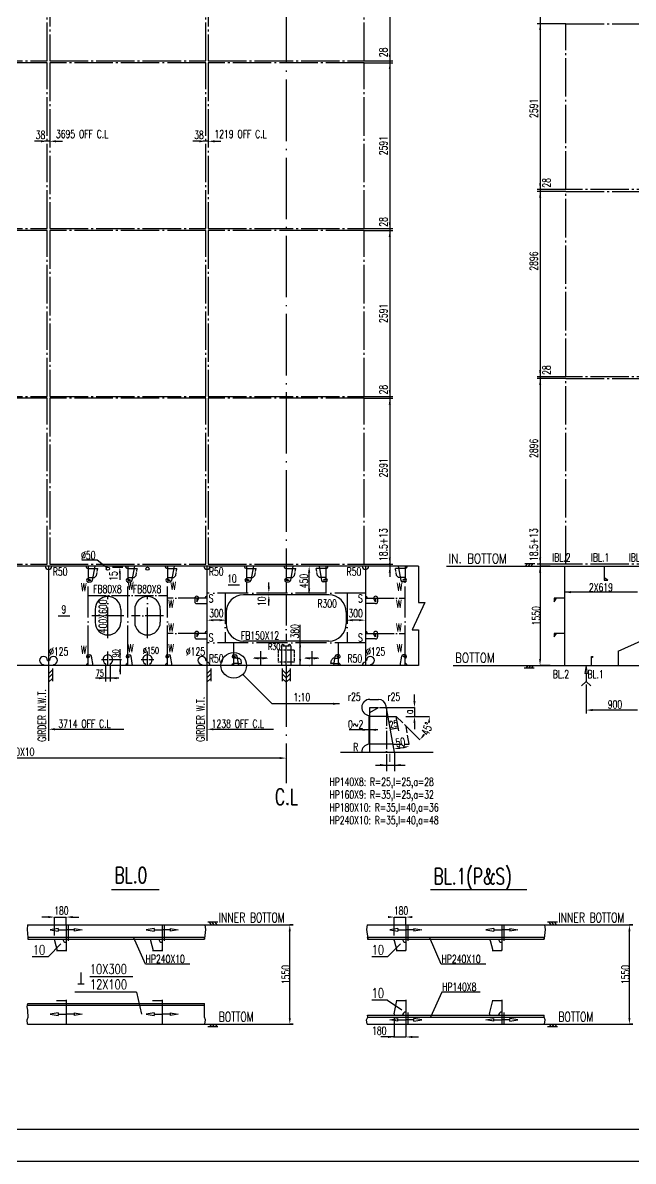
# Model space of a CAD drawing. Extents: x 419539 to 461689, y -54179 to -24379.
# Drawn here: x 436507 to 446046, y -54129 to -36351 of the extents above; entities that cross this region are included whole.
import ezdxf

# ---------------------------------------------------------------- set-up
doc = ezdxf.new("R2010")
doc.units = 0
doc.header["$LTSCALE"] = 40
doc.header["$MEASUREMENT"] = 0
for name, pattern in [('ACAD_ISO02W100', [15, 12, -3]), ('ACAD_ISO04W100', [30.5, 24, -3, 0.5, -3]), ('CENTER1', [12.1, 10, -0.8, 0.5, -0.8])]:
    doc.linetypes.add(name, pattern=pattern)
doc.layers.get('0').update_dxf_attribs({"linetype": 'CONTINUOUS'})
doc.layers.get('DEFPOINTS').update_dxf_attribs({"linetype": 'CONTINUOUS'})
for name, color, linetype in [('BT_ENG', 7, 'CONTINUOUS'), ('C-CEN', 4, 'ACAD_ISO04W100'), ('C-CON', 4, 'CONTINUOUS'), ('C-DAS', 4, 'ACAD_ISO02W100'), ('CON-SIGN', 5, 'CONTINUOUS'), ('CONTAINER', 1, 'CENTER1'), ('TEXT', 1, 'CONTINUOUS'), ('Y-CON', 2, 'CONTINUOUS')]:
    doc.layers.add(name, color=color, linetype=linetype)
doc.styles.add('ROMANS', font='romans.shx', dxfattribs={"width": 0.7, "height": 125})
doc.styles.add('ROMANT', font='ROMANT.SHX', dxfattribs={"width": 0.8, "height": 7})
doc.dimstyles.new('DM-50', dxfattribs={"dimscale": 0, "dimtxt": 2, "dimasz": 100, "dimexe": 1, "dimexo": 0, "dimgap": 1, "dimtad": 1, "dimdec": 0, "dimzin": 0, "dimdsep": 46, "dimtxsty": 'ROMANS', "dimcen": 0, "dimadec": 0, "dimazin": 0, "dimtfac": 1.666667, "dimtdec": 0, "dimtmove": 2, "dimatfit": 3, "dimfxl": 1, "dimtolj": 1, "dimtzin": 12, "dimarcsym": 0})

# ---------------------------------------------------------------- blocks, each defined once
blk = doc.blocks.new('_CLOSEDBLANK')
at = {"color": 0, "linetype": 'ByBlock'}
for p, q in [((-1, 0.17), (0, 0)), ((-1, 0.17), (-1, -0.17)), ((0, 0), (-1, -0.17))]:
    blk.add_line(p, q, dxfattribs=at)
blk = doc.blocks.new('*D14')
at = {"color": 0, "linetype": 'ByBlock', "transparency": 16777216}
for p, q in [((440734, -50440), (440678, -50440)), ((440679, -51890), (440679, -50540)), ((440734, -51990), (440678, -51990))]:
    blk.add_line(p, q, dxfattribs=at)
for points in [[(440663, -50540), (440696, -50540), (440679, -50440)], [(440663, -51890), (440696, -51890), (440679, -51990)]]:
    blk.add_solid(points, dxfattribs=at)
at = {"layer": 'DEFPOINTS', "color": 0, "linetype": 'ByBlock', "transparency": 16777216}
for p in [(440679, -50440), (440734, -50440), (440734, -51990)]:
    blk.add_point(p, dxfattribs=at)
at = {"color": 0, "linetype": 'ByBlock', "transparency": 16777216, "insert": (440616, -51215), "char_height": 125, "attachment_point": 5, "rotation": 90, "style": 'ROMANS'}
blk.add_mtext('\\A1;1550', dxfattribs=at)
blk = doc.blocks.new('*D16')
at = {"color": 0, "linetype": 'ByBlock', "transparency": 16777216}
for p, q in [((446041, -50440), (445985, -50440)), ((445986, -51890), (445986, -50540)), ((446041, -51990), (445985, -51990))]:
    blk.add_line(p, q, dxfattribs=at)
for points in [[(445970, -50540), (446003, -50540), (445986, -50440)], [(445970, -51890), (446003, -51890), (445986, -51990)]]:
    blk.add_solid(points, dxfattribs=at)
at = {"layer": 'DEFPOINTS', "color": 0, "linetype": 'ByBlock', "transparency": 16777216}
for p in [(445986, -50440), (446041, -50440), (446041, -51990)]:
    blk.add_point(p, dxfattribs=at)
at = {"color": 0, "linetype": 'ByBlock', "transparency": 16777216, "insert": (445923, -51215), "char_height": 125, "attachment_point": 5, "rotation": 90, "style": 'ROMANS'}
blk.add_mtext('\\A1;1550', dxfattribs=at)
blk = doc.blocks.new('*D19')
at = {"color": 0, "linetype": 'ByBlock', "transparency": 16777216}
for p, q in [((444747, -44836), (444589, -44836)), ((444590, -44936), (444590, -46286)), ((444747, -46386), (444589, -46386))]:
    blk.add_line(p, q, dxfattribs=at)
for points in [[(444574, -44936), (444607, -44936), (444590, -44836)], [(444574, -46286), (444607, -46286), (444590, -46386)]]:
    blk.add_solid(points, dxfattribs=at)
at = {"layer": 'DEFPOINTS', "color": 0, "linetype": 'ByBlock', "transparency": 16777216}
for p in [(444747, -44836), (444590, -46386), (444747, -46386)]:
    blk.add_point(p, dxfattribs=at)
at = {"color": 0, "linetype": 'ByBlock', "transparency": 16777216, "insert": (444527, -45611), "char_height": 125, "attachment_point": 5, "rotation": 90, "style": 'ROMANS'}
blk.add_mtext('\\A1;1550', dxfattribs=at)
blk = doc.blocks.new('*D20')
at = {"color": 0, "linetype": 'ByBlock', "transparency": 16777216}
for p, q in [((441560, -45677), (441560, -45681)), ((441760, -45680), (441660, -45680)), ((441860, -45677), (441860, -45681))]:
    blk.add_line(p, q, dxfattribs=at)
for points in [[(441660, -45664), (441660, -45697), (441560, -45680)], [(441760, -45664), (441760, -45697), (441860, -45680)]]:
    blk.add_solid(points, dxfattribs=at)
at = {"layer": 'DEFPOINTS', "color": 0, "linetype": 'ByBlock', "transparency": 16777216}
for p in [(441560, -45677), (441560, -45680), (441860, -45677)]:
    blk.add_point(p, dxfattribs=at)
at = {"color": 0, "linetype": 'ByBlock', "transparency": 16777216, "insert": (441708, -45573), "char_height": 125, "attachment_point": 5, "style": 'ROMANS'}
blk.add_mtext('\\A1;300', dxfattribs=at)
blk = doc.blocks.new('*D34')
at = {"color": 0, "linetype": 'ByBlock', "transparency": 16777216}
for p, q in [((439385, -45677), (439385, -45681)), ((439585, -45680), (439485, -45680)), ((439685, -45677), (439685, -45681))]:
    blk.add_line(p, q, dxfattribs=at)
for points in [[(439485, -45664), (439485, -45697), (439385, -45680)], [(439585, -45664), (439585, -45697), (439685, -45680)]]:
    blk.add_solid(points, dxfattribs=at)
at = {"layer": 'DEFPOINTS', "color": 0, "linetype": 'ByBlock', "transparency": 16777216}
for p in [(439385, -45677), (439385, -45680), (439685, -45677)]:
    blk.add_point(p, dxfattribs=at)
at = {"color": 0, "linetype": 'ByBlock', "transparency": 16777216, "insert": (439533, -45573), "char_height": 125, "attachment_point": 5, "style": 'ROMANS'}
blk.add_mtext('\\A1;300', dxfattribs=at)
blk = doc.blocks.new('*D37')
at = {"color": 0, "linetype": 'ByBlock', "transparency": 16777216}
for p, q in [((442629, -47182), (442864, -47182)), ((442496, -47336), (442711, -47551))]:
    blk.add_line(p, q, dxfattribs=at)
for start, end in [(348.8836, 348.9807), (326.0193, 327.451)]:
    blk.add_arc((442342, -47182), 521, start, end, dxfattribs=at)
for points in [[(442837, -47280), (442870, -47283), (442863, -47182)], [(442787, -47484), (442761, -47463), (442711, -47550)]]:
    blk.add_solid(points, dxfattribs=at)
at = {"layer": 'DEFPOINTS', "color": 0, "linetype": 'ByBlock', "transparency": 16777216}
for p in [(442342, -47182), (442492, -47182), (442629, -47182), (442496, -47336), (442793, -47443)]:
    blk.add_point(p, dxfattribs=at)
at = {"color": 0, "linetype": 'ByBlock', "transparency": 16777216, "insert": (442826, -47376), "char_height": 125, "attachment_point": 5, "rotation": 68.1673, "style": 'ROMANS'}
blk.add_mtext('\\A1;45°', dxfattribs=at)

msp = doc.modelspace()

# ---------------------------------------------------------------- linework, layer by layer
at = {"color": 0, "linetype": 'ByBlock'}
for p, q in [((444591.5, -32816.4), (444591.5, -42386.9)), ((442242.1, -34356.4), (442242.1, -42386.9)), ((444991.5, -36365.4), (444544.6, -36365.4)), ((441842.1, -36947.4), (442288.9, -36947.4)), ((441842.1, -36975.4), (442288.9, -36975.4)), ((436790.1, -38202.2), (436690.1, -38202.2)), ((436928.1, -38202.2), (436848.1, -38202.2)), ((436928.1, -38202.2), (436848.1, -38202.2)), ((437028.1, -38202.2), (437128.1, -38202.2)), ((439266.1, -38202.2), (439166.1, -38202.2)), ((439404.1, -38202.2), (439324.1, -38202.2)), ((439404.1, -38202.2), (439324.1, -38202.2)), ((439504.1, -38202.2), (439604.1, -38202.2)), ((444991.5, -38956.4), (444544.6, -38956.4)), ((444991.5, -38984.4), (444544.6, -38984.4)), ((441842.1, -39566.4), (442288.9, -39566.4)), ((441842.1, -39594.4), (442288.9, -39594.4)), ((444991.5, -41880.4), (444544.6, -41880.4)), ((444991.5, -41908.4), (444544.6, -41908.4)), ((441842.1, -42185.4), (442288.9, -42185.4)), ((441842.1, -42213.4), (442288.9, -42213.4)), ((442242.1, -42213.4), (442242.1, -45005.9)), ((444591.5, -42213.4), (444591.5, -45005.9)), ((442242.1, -44805.9), (442242.1, -44790.9)), ((442242.1, -44805.9), (442242.1, -44790.9)), ((444591.5, -44805.9), (444591.5, -44790.9)), ((444591.5, -44805.9), (444591.5, -44790.9)), ((437908.6, -44850.9), (438070.7, -44850.9)), ((438023.9, -44850.9), (438023.9, -44835.9)), ((438023.9, -44850.9), (438023.9, -44835.9)), ((438023.9, -44950.9), (438023.9, -45050.9)), ((440982, -44835.9), (440983, -44835.9)), ((440982, -45265.9), (440982, -44935.9)), ((441842.1, -44804.4), (442288.9, -44804.4)), ((444991.5, -44804.4), (444544.6, -44804.4)), ((440352, -45155.9), (440352, -45091.8)), ((440982, -45235.9), (440983, -45235.9)), ((446110.5, -45242.4), (444972.5, -45242.4)), ((440352, -45453.1), (440352, -45385.9)), ((440841.2, -46385.9), (440841.2, -45753.7)), ((438026.8, -46270.9), (438026.8, -46131.9)), ((437937.6, -46295.9), (438049.9, -46295.9)), ((438026.8, -46295.9), (438026.8, -46400.9)), ((438026.8, -46370.9), (438026.8, -46400.9)), ((438026.8, -46385.9), (438026.8, -46522.8)), ((440323.1, -46275.9), (440123.1, -46275.9)), ((441123.1, -46275.9), (440923.1, -46275.9)), ((440982, -46385.9), (440987.9, -46385.9)), ((445310.5, -46686.7), (445310.5, -47135.3)), ((442627.6, -46942.2), (442627.6, -46842.2)), ((442083.8, -47042.2), (442628.6, -47042.2)), ((442627.6, -47042.2), (442627.6, -47182.2)), ((442627.6, -47042.2), (442627.6, -47182.2)), ((446110.5, -47084.3), (445410.5, -47084.3)), ((442492.4, -47182.2), (442628.6, -47182.2)), ((442627.6, -47282.2), (442627.6, -47382.2)), ((437009.1, -47383.7), (438087.4, -47383.7)), ((439485.1, -47383.7), (440425.8, -47383.7)), ((442250.4, -47381.4), (442373.5, -47359.7)), ((442403.7, -47675.6), (442452.9, -47667)), ((440523.1, -47833.7), (431873.1, -47833.7)), ((436905.3, -50316.3), (436805.3, -50316.3)), ((437005.3, -50602.4), (437005.3, -50315.3)), ((437005.3, -50316.3), (437185.3, -50316.3)), ((437035.3, -50316.3), (437185.3, -50316.3)), ((437185.3, -50439.9), (437185.3, -50315.3)), ((437285.3, -50316.3), (437385.3, -50316.3)), ((442312.3, -50602.4), (442312.3, -50315.3)), ((442312.3, -50316.3), (442492.3, -50316.3)), ((442342.3, -50316.3), (442492.3, -50316.3)), ((442492.3, -50439.9), (442492.3, -50315.3)), ((442312.3, -51829.9), (442352.3, -51619.9)), ((442312.3, -51879.9), (442312.3, -52189.6)), ((442492.3, -51989.9), (442492.3, -52189.6)), ((442312.3, -52188.6), (442102.3, -52188.6)), ((442302.3, -52188.6), (442492.3, -52188.6)), ((442302.3, -52188.6), (442452.3, -52188.6)), ((442592.3, -52188.6), (442692.3, -52188.6))]:
    msp.add_line(p, q, dxfattribs=at)
for p, q in [((444350.2, -44793.6), (444510.8, -44793.6)), ((444365.7, -44835.9), (444396.3, -44793.6)), ((444408.6, -44835.9), (444439.2, -44793.6)), ((444452.7, -44835.9), (444483.4, -44793.6)), ((443129.7, -44835.9), (444647.3, -44835.9)), ((445810.5, -46165.9), (446425.5, -45885.9)), ((440548.1, -46085.9), (440548.1, -46385.9)), ((440698.1, -46085.9), (440698.1, -46385.9)), ((436831.6, -46370.9), (436831.6, -46385.9)), ((436894.1, -46308.4), (436909.1, -46308.4)), ((436924.1, -46308.4), (436909.1, -46308.4)), ((436909.1, -46385.9), (436909.1, -47562.6)), ((436986.6, -46370.9), (436986.6, -46385.9)), ((437800.1, -46360.8), (437800.1, -46385.9)), ((437800.1, -46391.1), (437800.1, -46635.9)), ((437875.1, -46360.8), (437875.1, -46385.9)), ((437875.1, -46390.7), (437875.1, -46635.9)), ((438419.1, -46360.8), (438419.1, -46385.9)), ((438494.1, -46360.8), (438494.1, -46385.9)), ((439307.6, -46370.9), (439307.6, -46385.9)), ((439370.1, -46308.4), (439385.1, -46308.4)), ((439385.1, -46385.9), (439385.1, -47562.6)), ((441876.1, -46308.4), (441861.1, -46308.4)), ((441938.6, -46370.9), (441938.6, -46385.9)), ((443229.7, -46385.9), (444747.3, -46385.9)), ((444397.2, -46385.9), (444366.6, -46428.1)), ((444441.3, -46385.9), (444410.7, -46428.1)), ((444484.2, -46385.9), (444453.6, -46428.1)), ((436969.8, -46456), (436909.1, -46516.6)), ((436969.8, -46519.3), (436909.1, -46579.9)), ((436969.8, -46432.4), (436969.8, -46631.8)), ((439445.8, -46456), (439385.1, -46516.6)), ((439445.8, -46519.3), (439385.1, -46579.9)), ((439445.8, -46432.4), (439445.8, -46631.8)), ((439945.5, -46527.3), (440404.1, -46985.9)), ((440562.4, -46432.4), (440562.4, -46631.8)), ((440562.4, -46456), (440623.1, -46516.6)), ((440562.4, -46519.3), (440623.1, -46579.9)), ((440683.8, -46456), (440623.1, -46516.6)), ((440683.8, -46519.3), (440623.1, -46579.9)), ((440683.8, -46432.4), (440683.8, -46631.8)), ((444499.7, -46428.1), (444339.1, -46428.1)), ((436969.8, -46590), (436909.1, -46650.6)), ((438009.8, -46585.9), (437642.6, -46585.9)), ((439445.8, -46590), (439385.1, -46650.6)), ((440562.4, -46590), (440623.1, -46650.6)), ((440683.8, -46590), (440623.1, -46650.6)), ((441456.8, -46985.9), (440404.1, -46985.9)), ((442313.8, -47742.2), (442187, -47020.5)), ((442215.4, -47182.2), (441928.8, -47182.2)), ((442382.2, -47409), (442342.3, -47182.2)), ((442053.9, -47392.5), (441604.9, -47392.5)), ((442291.9, -47617.2), (441928.8, -47617.2)), ((442313.8, -47742.2), (442313.8, -48040.2)), ((442019.6, -47942.2), (442481, -47942.2)), ((439557.6, -50397.7), (439397, -50397.7)), ((439455.1, -50439.9), (439424.5, -50397.7)), ((439499.2, -50439.9), (439468.6, -50397.7)), ((439542.1, -50439.9), (439511.5, -50397.7)), ((444864.6, -50397.7), (444704, -50397.7)), ((444762.1, -50439.9), (444731.5, -50397.7)), ((444806.2, -50439.9), (444775.6, -50397.7)), ((444849.1, -50439.9), (444818.5, -50397.7)), ((437005.3, -50659.9), (437005.3, -50679.9)), ((438505.3, -50659.9), (438505.3, -50679.9)), ((442312.3, -50679.9), (442312.3, -50659.9)), ((442312.3, -50659.9), (442312.3, -50679.9)), ((443812.3, -50679.9), (443812.3, -50659.9)), ((437005.3, -50679.9), (437045.3, -50839.9)), ((437175.3, -50839.9), (437185.3, -50829.9)), ((438505.3, -50679.9), (438545.3, -50839.9)), ((438675.3, -50839.9), (438685.3, -50829.9)), ((442312.3, -50679.9), (442352.3, -50839.9)), ((442482.3, -50839.9), (442492.3, -50829.9)), ((443812.3, -50679.9), (443852.3, -50839.9)), ((443982.3, -50839.9), (443992.3, -50829.9)), ((439346.6, -51718.8), (439348.6, -51664.9)), ((439348.6, -51769.9), (439346.6, -51718.8)), ((443802.3, -51829.9), (443852.3, -51619.9)), ((442312.3, -51829.9), (442312.3, -51849.9)), ((443802.3, -51829.9), (443802.3, -51849.9)), ((439557.6, -52032.1), (439397, -52032.1)), ((439455.1, -51989.9), (439424.5, -52032.1)), ((439499.2, -51989.9), (439468.6, -52032.1)), ((439542.1, -51989.9), (439511.5, -52032.1)), ((444864.6, -52032.1), (444704, -52032.1)), ((444762.1, -51989.9), (444731.5, -52032.1)), ((444806.2, -51989.9), (444775.6, -52032.1)), ((444849.1, -51989.9), (444818.5, -52032.1))]:
    msp.add_line(p, q)
at = {"color": 2}
for p, q in [((437415, -51181.9), (437415, -51358.2)), ((437365, -51358.2), (437465, -51358.2)), ((420838.7, -53629), (461138.7, -53629))]:
    msp.add_line(p, q, dxfattribs=at)
msp.add_circle((439804.1, -46385.9), 200)
for centre, radius, start, end in [((437837.6, -46295.9), 75, 300, 240), ((438456.6, -46295.9), 75, 300, 240), ((440573.1, -46085.9), 25, 0, 180), ((440673.1, -46085.9), 25, 0, 180), ((436831.6, -46308.4), 62.5, 0, 270), ((436986.6, -46308.4), 62.5, 270, 180), ((439307.6, -46308.4), 62.5, 0, 270), ((439385.1, -46385.9), 50, 0, 90), ((441861.1, -46385.9), 50, 90, 180), ((441938.6, -46308.4), 62.5, 270, 180)]:
    msp.add_arc(centre, radius, start, end)
at = {"color": 0, "linetype": 'ByBlock'}
for points in [[(444608.1, -36465.4), (444574.8, -36465.4), (444591.5, -36365.4)], [(442225.4, -36847.4), (442258.7, -36847.4), (442242.1, -36947.4)], [(442225.4, -37075.4), (442258.7, -37075.4), (442242.1, -36975.4)], [(436790.1, -38185.5), (436790.1, -38218.8), (436890.1, -38202.2)], [(437028.1, -38185.5), (437028.1, -38218.8), (436928.1, -38202.2)], [(439266.1, -38185.5), (439266.1, -38218.8), (439366.1, -38202.2)], [(439504.1, -38185.5), (439504.1, -38218.8), (439404.1, -38202.2)], [(444608.1, -38856.4), (444574.8, -38856.4), (444591.5, -38956.4)], [(444608.1, -39084.4), (444574.8, -39084.4), (444591.5, -38984.4)], [(442225.4, -39466.4), (442258.7, -39466.4), (442242.1, -39566.4)], [(442225.4, -39694.4), (442258.7, -39694.4), (442242.1, -39594.4)], [(442225.4, -39694.4), (442258.7, -39694.4), (442242.1, -39594.4)], [(444608.1, -41780.4), (444574.8, -41780.4), (444591.5, -41880.4)], [(444608.1, -42008.4), (444574.8, -42008.4), (444591.5, -41908.4)], [(442225.4, -42085.4), (442258.7, -42085.4), (442242.1, -42185.4)], [(442225.4, -42313.4), (442258.7, -42313.4), (442242.1, -42213.4)], [(442225.4, -44704.4), (442258.7, -44704.4), (442242.1, -44804.4)], [(444574.8, -44704.4), (444608.1, -44704.4), (444591.5, -44804.4)], [(438007.2, -44950.9), (438040.6, -44950.9), (438023.9, -44850.9)], [(440965.3, -44935.9), (440998.7, -44935.9), (440982, -44835.9)], [(442225.4, -44935.9), (442258.7, -44935.9), (442242.1, -44835.9)], [(444608.1, -44935.9), (444574.8, -44935.9), (444591.5, -44835.9)], [(440335.3, -45155.9), (440368.7, -45155.9), (440352, -45255.9)], [(440335.3, -45385.9), (440368.7, -45385.9), (440352, -45285.9)], [(440965.3, -45185.9), (440998.7, -45185.9), (440982, -45285.9)], [(445072.5, -45225.8), (445072.5, -45259.1), (444972.5, -45242.4)], [(440824.5, -46105.9), (440857.8, -46105.9), (440841.2, -46005.9)], [(438010.2, -46195.9), (438043.5, -46195.9), (438026.8, -46295.9)], [(438010.2, -46485.9), (438043.5, -46485.9), (438026.8, -46385.9)], [(440195.1, -46292.5), (440195.1, -46259.2), (440095.1, -46275.9)], [(440251, -46292.5), (440251, -46259.2), (440351, -46275.9)], [(440824.5, -46285.9), (440857.8, -46285.9), (440841.2, -46385.9)], [(440995.1, -46292.5), (440995.1, -46259.2), (440895.1, -46275.9)], [(441051, -46292.5), (441051, -46259.2), (441151, -46275.9)], [(437700.1, -46569.2), (437700.1, -46602.5), (437800.1, -46585.9)], [(437975.1, -46569.2), (437975.1, -46602.5), (437875.1, -46585.9)], [(441356.8, -46969.2), (441356.8, -47002.5), (441456.8, -46985.9)], [(442610.9, -46942.2), (442644.3, -46942.2), (442627.6, -47042.2)], [(445410.5, -47067.7), (445410.5, -47101), (445310.5, -47084.3)], [(442610.9, -47282.2), (442644.3, -47282.2), (442627.6, -47182.2)], [(437009.1, -47367), (437009.1, -47400.3), (436909.1, -47383.7)], [(439485.1, -47367), (439485.1, -47400.3), (439385.1, -47383.7)], [(441818.8, -47375.8), (441818.8, -47409.2), (441918.8, -47392.5)], [(442028.8, -47409.2), (442028.8, -47375.8), (441928.8, -47392.5)], [(442298.2, -47364.5), (442301.1, -47380.9), (442250.4, -47381.4)], [(442322.8, -47360.2), (442325.7, -47376.6), (442373.5, -47359.7)], [(440523.1, -47817), (440523.1, -47850.3), (440623.1, -47833.7)], [(442400.8, -47659.2), (442406.6, -47692), (442305.2, -47692.9)], [(442450, -47650.5), (442455.8, -47683.4), (442551.4, -47649.6)], [(442088.8, -47925.5), (442088.8, -47958.8), (442188.8, -47942.2)], [(442413.8, -47958.8), (442413.8, -47925.5), (442313.8, -47942.2)], [(436905.3, -50299.6), (436905.3, -50332.9), (437005.3, -50316.3)], [(437285.3, -50299.6), (437285.3, -50332.9), (437185.3, -50316.3)], [(442212.3, -50299.6), (442212.3, -50332.9), (442312.3, -50316.3)], [(442592.3, -50299.6), (442592.3, -50332.9), (442492.3, -50316.3)], [(442212.3, -52172), (442212.3, -52205.3), (442312.3, -52188.6)], [(442592.3, -52172), (442592.3, -52205.3), (442492.3, -52188.6)]]:
    msp.add_solid(points, dxfattribs=at)
at = {"layer": 'BT_ENG'}
msp.add_line((419588.7, -54129), (461638.7, -54129), dxfattribs=at)
at = {"layer": 'C-CEN'}
for p, q in [((440623.1, -32358.8), (440623.1, -44985.9)), ((440623.1, -46385.9), (440623.1, -48227.5))]:
    msp.add_line(p, q, dxfattribs=at)
at = {"layer": 'C-CEN', "ltscale": 0.5}
for p, q in [((437528.1, -46245.9), (437528.1, -45055.9)), ((438147.1, -46245.9), (438147.1, -45055.9)), ((438766.1, -46245.9), (438766.1, -45055.9)), ((442480.1, -46245.9), (442480.1, -45055.9)), ((437837.6, -45960.9), (437837.6, -45295.9)), ((438456.6, -45960.9), (438456.6, -45295.9)), ((441861.1, -45255.9), (439385.1, -45255.9)), ((439670.1, -45255.9), (439670.1, -46035.9)), ((440623.1, -45285.9), (440623.1, -46005.9)), ((441576.1, -45255.9), (441576.1, -46035.9)), ((441861.1, -46035.9), (439385.1, -46035.9)), ((437837.6, -46385.9), (437837.6, -46170.9)), ((438456.6, -46385.9), (438456.6, -46170.9))]:
    msp.add_line(p, q, dxfattribs=at)
at = {"layer": 'C-CEN', "ltscale": 0.3}
for p, q in [((437528.1, -45295.9), (438766.1, -45295.9)), ((439225.1, -45335.9), (438766.1, -45335.9)), ((442021.1, -45335.9), (442480.1, -45335.9)), ((438087.6, -45610.9), (437587.6, -45610.9)), ((438706.6, -45610.9), (438206.6, -45610.9)), ((439225.1, -45885.9), (438766.1, -45885.9)), ((442021.1, -45885.9), (442480.1, -45885.9)), ((442188.8, -47042.2), (442188.8, -48040.2))]:
    msp.add_line(p, q, dxfattribs=at)
at = {"layer": 'C-CEN', "ltscale": 0.1}
for p, q in [((437737.6, -46295.9), (437937.6, -46295.9)), ((438356.6, -46295.9), (438556.6, -46295.9))]:
    msp.add_line(p, q, dxfattribs=at)
at = {"layer": 'C-CON'}
for p, q in [((437430.2, -44737.3), (437668.7, -44737.3)), ((437668.7, -44737.3), (437818.2, -44860)), ((437528.1, -44870.9), (437678.6, -44870.9)), ((437634.1, -44835.9), (437593.7, -45060.3)), ((438147.1, -44870.9), (438297.6, -44870.9)), ((438253.1, -44835.9), (438212.7, -45060.3)), ((438766.1, -44870.9), (438916.6, -44870.9)), ((438872.1, -44835.9), (438831.7, -45060.3)), ((440004.1, -44870.9), (440154.6, -44870.9)), ((440110.1, -44835.9), (440069.7, -45060.3)), ((440623.1, -44870.9), (440773.6, -44870.9)), ((440729.1, -44835.9), (440688.7, -45060.3)), ((441242.1, -44870.9), (441091.6, -44870.9)), ((441136.1, -44835.9), (441176.5, -45060.3)), ((442480.1, -44870.9), (442329.6, -44870.9)), ((442374.1, -44835.9), (442414.5, -45060.3)), ((442689.4, -44835.9), (442689.4, -45405.9)), ((437528.1, -45011.9), (437627.8, -45011.9)), ((437528.1, -45080.9), (437569.1, -45080.9)), ((437627.8, -45011.9), (437658.8, -44980.9)), ((438147.1, -45011.9), (438246.8, -45011.9)), ((438147.1, -45080.9), (438188.1, -45080.9)), ((438246.8, -45011.9), (438277.8, -44980.9)), ((438766.1, -45011.9), (438865.8, -45011.9)), ((438766.1, -45080.9), (438807.1, -45080.9)), ((438865.8, -45011.9), (438896.8, -44980.9)), ((439714.9, -45129.5), (439893.1, -45129.5)), ((440004.1, -45011.9), (440103.8, -45011.9)), ((440004.1, -45080.9), (440045.1, -45080.9)), ((440103.8, -45011.9), (440134.8, -44980.9)), ((440623.1, -45011.9), (440722.8, -45011.9)), ((440623.1, -45080.9), (440664.1, -45080.9)), ((440722.8, -45011.9), (440753.8, -44980.9)), ((441142.4, -45011.9), (441111.4, -44980.9)), ((441242.1, -45011.9), (441142.4, -45011.9)), ((441242.1, -45080.9), (441201.1, -45080.9)), ((442380.4, -45011.9), (442349.4, -44980.9)), ((442480.1, -45011.9), (442380.4, -45011.9)), ((442480.1, -45080.9), (442439.1, -45080.9)), ((441290.1, -45285.9), (439955.1, -45285.9)), ((439195.1, -45335.9), (439195.1, -45391.9)), ((439225.1, -45421.9), (439385.1, -45421.9)), ((442021.1, -45421.9), (441861.1, -45421.9)), ((442051.1, -45335.9), (442051.1, -45391.9)), ((442789.4, -45405.9), (442589.4, -45830.4)), ((442689.4, -45405.9), (442789.4, -45405.9)), ((437062.2, -45610.9), (437240.5, -45610.9)), ((437637.6, -45510.9), (437637.6, -45710.9)), ((438037.6, -45510.9), (438037.6, -45710.9)), ((438256.6, -45510.9), (438256.6, -45710.9)), ((438656.6, -45510.9), (438656.6, -45710.9)), ((439685.1, -45555.9), (439685.1, -45735.9)), ((439685.1, -45635.9), (439685.1, -45735.9)), ((439685.1, -45635.9), (439685.1, -45635.9)), ((441560.1, -45555.9), (441560.1, -45735.9)), ((442589.4, -45830.4), (442689.4, -45830.4)), ((442689.4, -45830.4), (442689.4, -46385.9)), ((439195.1, -45885.9), (439195.1, -45941.9)), ((439225.1, -45971.9), (439385.1, -45971.9)), ((441290.1, -46005.9), (439955.1, -46005.9)), ((442021.1, -45971.9), (441861.1, -45971.9)), ((442051.1, -45885.9), (442051.1, -45941.9)), ((437528.1, -46220.9), (437555.1, -46220.9)), ((438147.1, -46220.9), (438174.1, -46220.9)), ((438766.1, -46220.9), (438793.1, -46220.9)), ((439804.1, -46220.9), (439831.1, -46220.9)), ((441442.1, -46220.9), (441415.1, -46220.9)), ((442480.1, -46220.9), (442453.1, -46220.9)), ((437605.1, -46385.9), (437579.7, -46241.5)), ((438224.1, -46385.9), (438198.7, -46241.5)), ((438843.1, -46385.9), (438817.7, -46241.5)), ((439861.4, -46273.9), (439804.1, -46273.9)), ((439875.8, -46355.9), (439804.1, -46355.9)), ((439881.1, -46385.9), (439855.7, -46241.5)), ((441365.1, -46385.9), (441390.5, -46241.5)), ((441370.3, -46355.9), (441442.1, -46355.9)), ((441384.8, -46273.9), (441442.1, -46273.9)), ((442403.1, -46385.9), (442428.5, -46241.5)), ((441928.8, -46917.2), (442063.8, -46917.2)), ((441918.8, -47617.6), (441918.8, -47166.8)), ((436583.3, -50439.9), (436573.3, -50509.3)), ((439352.9, -50439.9), (440733.7, -50439.9)), ((444659.9, -50439.9), (446040.7, -50439.9)), ((436573.3, -50509.3), (436587.7, -50635.4)), ((436587.7, -50629.9), (439348.6, -50629.9)), ((436587.7, -50635.4), (436587.7, -50659.9)), ((436587.7, -50659.9), (439348.6, -50659.9)), ((438422.7, -51051.7), (438238.9, -50631.7)), ((441894.7, -50629.9), (444655.6, -50629.9)), ((441894.7, -50659.9), (444655.6, -50659.9)), ((443046.6, -51051.7), (442862.8, -50631.7)), ((436901.7, -50936.2), (437101.1, -50734.4)), ((442208.7, -50936.2), (442408.1, -50734.4)), ((436901.7, -50936.2), (436656, -50936.2)), ((442208.7, -50936.2), (441963, -50936.2)), ((439116.8, -51051.7), (438422.7, -51051.7)), ((443740.7, -51051.7), (443046.6, -51051.7)), ((437555.5, -51243.9), (438227.6, -51243.9)), ((438281.8, -51486.9), (437322.9, -51486.9)), ((438281.8, -51486.9), (438360.2, -51830)), ((443054.7, -51486.9), (442880.4, -51877.5)), ((443655.3, -51486.9), (443054.7, -51486.9)), ((436576.4, -51718.4), (436587.7, -51664.9)), ((436587.7, -51769.9), (436576.4, -51718.4)), ((436587.7, -51664.9), (439348.6, -51664.9)), ((436587.7, -51689.9), (439348.6, -51689.9)), ((442208.7, -51611.9), (441963, -51611.9)), ((442208.7, -51611.9), (442428.1, -51765.8)), ((441894.7, -51849.9), (444655.6, -51849.9)), ((441895.7, -51879.9), (444654.5, -51879.9)), ((439352.9, -51989.9), (440733.7, -51989.9)), ((443992.3, -51959.9), (443992.3, -51989.9)), ((444659.9, -51989.9), (446040.7, -51989.9))]:
    msp.add_line(p, q, dxfattribs=at)
for points in [[(439352.9, -50439.9), (439362.9, -50509.3), (439346.6, -50652.5), (439348.6, -50629.9), (439348.6, -50659.9)], [(441890.3, -50439.9), (441880.3, -50509.3), (441896.6, -50652.5), (441894.7, -50629.9), (441894.7, -50659.9)], [(444659.9, -50439.9), (444669.9, -50509.3), (444653.6, -50652.5), (444655.6, -50629.9), (444655.6, -50659.9)], [(436583.3, -51989.9), (436573.3, -51920.4), (436589.6, -51877.2), (436587.7, -51779.9), (436587.7, -51769.9)], [(439352.9, -51989.9), (439362.9, -51920.4), (439346.6, -51877.2), (439348.6, -51779.9), (439348.6, -51769.9)], [(441890.3, -51989.9), (441880.3, -51920.4), (441896.6, -51877.2), (441895.2, -51849.9)], [(444659.9, -51989.9), (444669.9, -51920.4), (444653.6, -51877.2), (444655.1, -51849.9)]]:
    msp.add_lwpolyline(points, dxfattribs=at)
for centre in [(437837.6, -44875.9), (438456.6, -44875.9)]:
    msp.add_circle(centre, 25, dxfattribs=at)
for centre, radius, start, end in [((436909.1, -44835.9), 50, 180, 0), ((437528.1, -44835.9), 35, 180, 270), ((438147.1, -44835.9), 35, 180, 270), ((438766.1, -44835.9), 35, 180, 270), ((439385.1, -44835.9), 50, 180, 0), ((440004.1, -44835.9), 35, 180, 270), ((440623.1, -44835.9), 35, 180, 270), ((441242.1, -44835.9), 35, 270, 0), ((441861.1, -44835.9), 50, 180, 0), ((442480.1, -44835.9), 35, 270, 0), ((437528.1, -45055.9), 25, 90, 270), ((437569.1, -45055.9), 25, 270, 349.79646), ((438147.1, -45055.9), 25, 90, 270), ((438188.1, -45055.9), 25, 270, 349.79646), ((438766.1, -45055.9), 25, 90, 270), ((438807.1, -45055.9), 25, 270, 349.79646), ((440004.1, -45055.9), 25, 90, 270), ((440045.1, -45055.9), 25, 270, 349.79646), ((440623.1, -45055.9), 25, 90, 270), ((440664.1, -45055.9), 25, 270, 349.79646), ((441201.1, -45055.9), 25, 190.20354, 270), ((441242.1, -45055.9), 25, 270, 90), ((442439.1, -45055.9), 25, 190.20354, 270), ((442480.1, -45055.9), 25, 270, 90), ((437837.6, -45510.9), 200, 0, 180), ((438456.6, -45510.9), 200, 0, 180), ((439225.1, -45335.9), 30, 0, 180), ((439385.1, -45335.9), 30, 90, 180), ((439955.1, -45555.9), 270, 90, 180), ((441290.1, -45555.9), 270, 0, 90), ((441861.1, -45335.9), 30, 0, 90), ((442021.1, -45335.9), 30, 0, 180), ((439225.1, -45391.9), 30, 180, 270), ((442021.1, -45391.9), 30, 270, 0), ((437837.6, -45710.9), 200, 180, 0), ((438456.6, -45710.9), 200, 180, 0), ((439225.1, -45885.9), 30, 0, 180), ((439385.1, -45885.9), 30, 90, 180), ((439955.1, -45735.9), 270, 180, 270), ((441290.1, -45735.9), 270, 270, 0), ((441861.1, -45885.9), 30, 0, 90), ((442021.1, -45885.9), 30, 0, 180), ((439225.1, -45941.9), 30, 180, 270), ((442021.1, -45941.9), 30, 270, 0), ((437528.1, -46245.9), 25, 90, 270), ((437555.1, -46245.9), 25, 9.97249, 90), ((438147.1, -46245.9), 25, 90, 270), ((438174.1, -46245.9), 25, 9.97249, 90), ((438766.1, -46245.9), 25, 90, 270), ((438793.1, -46245.9), 25, 9.97249, 90), ((439804.1, -46245.9), 25, 90, 270), ((439831.1, -46245.9), 25, 9.97249, 90), ((441415.1, -46245.9), 25, 90, 170.02751), ((441442.1, -46245.9), 25, 270, 90), ((442453.1, -46245.9), 25, 90, 170.02751), ((442480.1, -46245.9), 25, 270, 90), ((437528.1, -46385.9), 30, 90, 180), ((438147.1, -46385.9), 30, 90, 180), ((438766.1, -46385.9), 30, 90, 180), ((439804.1, -46385.9), 30, 90, 180), ((441442.1, -46385.9), 30, 0, 90), ((442480.1, -46385.9), 30, 0, 90), ((441928.8, -47042.2), 125, 90, 265.41143), ((442063.8, -47042.2), 125, 9.97249, 90), ((441928.8, -47742.2), 125, 94.58857, 180), ((437185.3, -50659.9), 50, 180, 270), ((438685.3, -50659.9), 50, 180, 270), ((442492.3, -50659.9), 50, 180, 270), ((443992.3, -50659.9), 50, 180, 270), ((442492.3, -51849.9), 50, 90, 180), ((443992.3, -51849.9), 50, 90, 180)]:
    msp.add_arc(centre, radius, start, end, dxfattribs=at)
at = {"layer": 'C-DAS', "ltscale": 0.1}
for p, q in [((437658.8, -44980.9), (437678.6, -44870.9)), ((438277.8, -44980.9), (438297.6, -44870.9)), ((438896.8, -44980.9), (438916.6, -44870.9)), ((440134.8, -44980.9), (440154.6, -44870.9)), ((440753.8, -44980.9), (440773.6, -44870.9)), ((441111.4, -44980.9), (441091.6, -44870.9)), ((442349.4, -44980.9), (442329.6, -44870.9)), ((440498.1, -46145.9), (440498.1, -46335.9)), ((440748.1, -46145.9), (440498.1, -46145.9)), ((440748.1, -46145.9), (440748.1, -46335.9)), ((440748.1, -46335.9), (440498.1, -46335.9))]:
    msp.add_line(p, q, dxfattribs=at)
at = {"layer": 'C-DAS', "ltscale": 0.3}
for p, q in [((439861.4, -46273.9), (439886.8, -46273.9)), ((439886.8, -46273.9), (439917.6, -46304.7)), ((441384.8, -46273.9), (441359.4, -46273.9)), ((442215.4, -47182.2), (442342.3, -47182.2)), ((442342.3, -47182.2), (442496.3, -47336.2)), ((442545.7, -47617.2), (442496.3, -47336.2)), ((442291.9, -47617.2), (442545.7, -47617.2))]:
    msp.add_line(p, q, dxfattribs=at)
at = {"layer": 'C-DAS', "ltscale": 0.05}
for p, q in [((439875.8, -46355.9), (439926.6, -46355.9)), ((439926.6, -46355.9), (439917.6, -46304.7)), ((441319.6, -46355.9), (441328.6, -46304.7)), ((441370.3, -46355.9), (441319.6, -46355.9)), ((441359.4, -46273.9), (441328.6, -46304.7))]:
    msp.add_line(p, q, dxfattribs=at)
at = {"layer": 'CON-SIGN', "color": 1}
for q in [(445239.7, -46707.4), (445381.2, -46707.4)]:
    msp.add_line((445310.5, -46636.7), q, dxfattribs=at)
for points in [[(445310.5, -46510.9), (445310.5, -46636.7)], [(437059.5, -50515.5), (437185.3, -50515.5)], [(437311.1, -50515.5), (437185.3, -50515.5)], [(438559.5, -50515.5), (438685.3, -50515.5)], [(438811.1, -50515.5), (438685.3, -50515.5)], [(442366.5, -50515.5), (442492.3, -50515.5)], [(442618.1, -50515.5), (442492.3, -50515.5)], [(443866.5, -50515.5), (443992.3, -50515.5)], [(444118.1, -50515.5), (443992.3, -50515.5)], [(437059.5, -51831), (437185.3, -51831)], [(437311.1, -51831), (437185.3, -51831)], [(438559.5, -51831), (438685.3, -51831)], [(438811.1, -51831), (438685.3, -51831)], [(442366.5, -51922.3), (442492.3, -51922.3)], [(442618.1, -51922.3), (442492.3, -51922.3)], [(443866.5, -51922.3), (443992.3, -51922.3)], [(444118.1, -51922.3), (443992.3, -51922.3)]]:
    msp.add_lwpolyline(points, dxfattribs=at)
at = {"layer": 'CONTAINER', "ltscale": 1.5}
for p, q in [((444991.5, -38956.4), (444991.5, -36365.4)), ((444991.5, -36365.4), (447429.5, -36365.4)), ((447429.5, -38956.4), (444991.5, -38956.4)), ((444991.5, -41880.4), (444991.5, -38984.4)), ((444991.5, -38984.4), (447429.5, -38984.4)), ((447429.5, -41880.4), (444991.5, -41880.4)), ((444991.5, -44804.4), (444991.5, -41908.4)), ((444991.5, -41908.4), (447429.5, -41908.4)), ((447429.5, -44804.4), (444991.5, -44804.4))]:
    msp.add_line(p, q, dxfattribs=at)
for points in [[(434452.1, -36947.4), (436890.1, -36947.4), (436890.1, -34356.4), (434452.1, -34356.4), (434452.1, -36947.4)], [(436928.1, -36947.4), (439366.1, -36947.4), (439366.1, -34356.4), (436928.1, -34356.4), (436928.1, -36947.4)], [(439404.1, -36947.4), (441842.1, -36947.4), (441842.1, -34356.4), (439404.1, -34356.4), (439404.1, -36947.4)], [(434452.1, -39566.4), (436890.1, -39566.4), (436890.1, -36975.4), (434452.1, -36975.4), (434452.1, -39566.4)], [(436928.1, -39566.4), (439366.1, -39566.4), (439366.1, -36975.4), (436928.1, -36975.4), (436928.1, -39566.4)], [(439404.1, -39566.4), (441842.1, -39566.4), (441842.1, -36975.4), (439404.1, -36975.4), (439404.1, -39566.4)], [(434452.1, -42185.4), (436890.1, -42185.4), (436890.1, -39594.4), (434452.1, -39594.4), (434452.1, -42185.4)], [(436928.1, -42185.4), (439366.1, -42185.4), (439366.1, -39594.4), (436928.1, -39594.4), (436928.1, -42185.4)], [(439404.1, -42185.4), (441842.1, -42185.4), (441842.1, -39594.4), (439404.1, -39594.4), (439404.1, -42185.4)], [(434452.1, -44804.4), (436890.1, -44804.4), (436890.1, -42213.4), (434452.1, -42213.4), (434452.1, -44804.4)], [(436928.1, -44804.4), (439366.1, -44804.4), (439366.1, -42213.4), (436928.1, -42213.4), (436928.1, -44804.4)], [(439404.1, -44804.4), (441842.1, -44804.4), (441842.1, -42213.4), (439404.1, -42213.4), (439404.1, -44804.4)]]:
    msp.add_lwpolyline(points, dxfattribs=at)
at = {"layer": 'DEFPOINTS', "color": 0, "linetype": 'ByBlock'}
for p in [(440982, -44835.9), (440982, -44835.9), (440982, -45235.9), (440623.1, -46385.9), (440982, -46385.9), (438026.8, -46400.9), (442063.8, -47042.2), (442469.2, -47182.2), (442627.6, -47182.2), (437185.3, -50316.3), (437185.3, -50439.9), (442492.3, -50316.3), (437035.3, -50659.9), (442342.3, -50659.9), (442492.3, -51989.9), (442492.3, -52188.6)]:
    msp.add_point(p, dxfattribs=at)
at = {"layer": 'Y-CON'}
for p, q in [((442689.4, -44835.9), (430125.4, -44835.9)), ((436909.1, -44835.9), (436909.1, -46385.9)), ((439385.1, -44835.9), (439385.1, -46385.9)), ((441861.1, -44835.9), (441861.1, -46385.9)), ((444609.2, -44835.9), (456709.7, -44835.9)), ((444972.5, -44835.9), (444972.5, -46385.9)), ((437528.1, -45032.2), (437569.1, -45055.9)), ((438147.1, -45032.2), (438188.1, -45055.9)), ((438766.1, -45032.2), (438807.1, -45055.9)), ((440004.1, -45032.2), (440045.1, -45055.9)), ((440004.1, -45080.9), (440004.1, -45255.9)), ((440623.1, -45032.2), (440664.1, -45055.9)), ((440623.1, -45085.9), (440623.1, -45255.9)), ((441242.1, -45032.2), (441201.1, -45055.9)), ((441242.1, -45080.9), (441242.1, -45255.9)), ((442480.1, -45032.2), (442439.1, -45055.9)), ((439804.1, -46245.9), (439804.1, -46035.9)), ((441442.1, -46245.9), (441442.1, -46035.9)), ((440223.1, -46165.9), (440223.1, -46385.9)), ((440673.1, -46085.9), (440573.1, -46085.9)), ((440663.1, -46085.9), (440583.1, -46085.9)), ((440623.1, -46385.9), (440623.1, -46085.9)), ((440623.1, -46385.9), (440623.1, -46085.9)), ((441023.1, -46165.9), (441023.1, -46385.9)), ((445810.5, -46165.9), (445810.5, -46385.9)), ((442689.4, -46385.9), (431841.1, -46385.9)), ((437528.1, -46261.4), (437555.1, -46245.9)), ((437528.1, -46385.9), (437528.1, -46245.9)), ((437528.1, -46245.9), (437555.1, -46245.9)), ((438147.1, -46261.4), (438174.1, -46245.9)), ((438147.1, -46385.9), (438147.1, -46245.9)), ((438147.1, -46245.9), (438174.1, -46245.9)), ((438766.1, -46261.4), (438793.1, -46245.9)), ((438766.1, -46385.9), (438766.1, -46245.9)), ((438766.1, -46245.9), (438793.1, -46245.9)), ((439804.1, -46245.9), (439831.1, -46245.9)), ((439804.1, -46261.4), (439831.1, -46245.9)), ((439804.1, -46385.9), (439804.1, -46245.9)), ((441442.1, -46245.9), (441415.1, -46245.9)), ((441442.1, -46261.4), (441415.1, -46245.9)), ((441442.1, -46385.9), (441442.1, -46245.9)), ((442480.1, -46245.9), (442453.1, -46245.9)), ((442480.1, -46261.4), (442453.1, -46245.9)), ((442480.1, -46385.9), (442480.1, -46245.9)), ((444609.2, -46385.9), (454992.5, -46385.9)), ((445391.5, -46245.9), (445418.5, -46245.9)), ((445391.5, -46261.4), (445418.5, -46245.9)), ((445391.5, -46385.9), (445391.5, -46245.9)), ((441928.8, -47742.2), (441928.8, -47042.2)), ((441928.8, -47042.2), (442063.8, -47042.2)), ((441928.8, -47120.1), (442063.8, -47042.2)), ((441471.7, -47742.2), (442918.5, -47742.2)), ((437893.2, -49883.7), (438639.5, -49883.7)), ((442876.1, -49883.7), (444384.7, -49883.7)), ((436583.3, -50439.9), (439352.9, -50439.9)), ((437185.3, -50439.9), (437185.3, -50849.9)), ((437215.3, -50439.9), (437215.3, -50684.9)), ((438685.3, -50439.9), (438685.3, -50849.9)), ((438715.3, -50439.9), (438715.3, -50684.9)), ((441890.3, -50439.9), (444659.9, -50439.9)), ((442492.3, -50439.9), (442492.3, -50839.9)), ((442522.3, -50439.9), (442522.3, -50684.9)), ((443992.3, -50439.9), (443992.3, -50839.9)), ((444022.3, -50439.9), (444022.3, -50684.9)), ((437035.3, -50839.9), (437185.3, -50839.9)), ((438535.3, -50839.9), (438685.3, -50839.9)), ((442342.3, -50839.9), (442492.3, -50839.9)), ((443842.3, -50839.9), (443992.3, -50839.9)), ((437035.3, -51619.9), (437185.3, -51619.9)), ((437185.3, -51609.9), (437185.3, -51989.9)), ((438535.3, -51619.9), (438685.3, -51619.9)), ((438685.3, -51609.9), (438685.3, -51989.9)), ((442342.3, -51619.9), (442492.3, -51619.9)), ((442492.3, -51609.9), (442492.3, -51989.9)), ((443842.3, -51619.9), (443992.3, -51619.9)), ((443992.3, -51609.9), (443992.3, -51989.9)), ((442522.3, -51804.9), (442522.3, -51989.9)), ((444022.3, -51804.9), (444022.3, -51989.9)), ((436583.3, -51989.9), (439352.9, -51989.9)), ((441890.3, -51989.9), (444659.9, -51989.9))]:
    msp.add_line(p, q, dxfattribs=at)
for points in [[(437528.1, -44835.9), (437528.1, -45055.9), (437569.1, -45055.9)], [(438147.1, -44835.9), (438147.1, -45055.9), (438188.1, -45055.9)], [(438766.1, -44835.9), (438766.1, -45055.9), (438807.1, -45055.9)], [(440004.1, -44835.9), (440004.1, -45055.9), (440045.1, -45055.9)], [(440623.1, -44835.9), (440623.1, -45055.9), (440664.1, -45055.9)], [(441242.1, -44835.9), (441242.1, -45055.9), (441201.1, -45055.9)], [(442480.1, -44835.9), (442480.1, -45055.9), (442439.1, -45055.9)], [(445591.5, -44835.9), (445591.5, -45055.9), (445647.5, -45055.9), (445591.5, -45020.2)], [(439385.1, -45335.9), (439225.1, -45335.9), (439225.1, -45391.9), (439260.7, -45335.9)], [(441861.1, -45335.9), (442021.1, -45335.9), (442021.1, -45391.9), (441985.4, -45335.9)], [(444972.5, -45335.9), (444812.5, -45335.9), (444812.5, -45391.9), (444848.1, -45335.9)], [(439385.1, -45885.9), (439225.1, -45885.9), (439225.1, -45941.9), (439260.7, -45885.9)], [(441861.1, -45885.9), (442021.1, -45885.9), (442021.1, -45941.9), (441985.4, -45885.9)], [(444972.5, -45885.9), (444812.5, -45885.9), (444812.5, -45941.9), (444848.1, -45885.9)]]:
    msp.add_lwpolyline(points, dxfattribs=at)

# ---------------------------------------------------------------- block references
at = {"layer": 'CON-SIGN', "color": 1, "yscale": 125, "zscale": 125}
for p, xscale, rotation in [((445310.5, -46385.9), -125, 270), ((442241.5, -51922.3), 125, 180), ((442743.1, -51922.3), -125, 180), ((443741.5, -51922.3), 125, 180), ((444243.1, -51922.3), -125, 180)]:
    msp.add_blockref('_CLOSEDBLANK', p, dxfattribs=dict(at, xscale=xscale, rotation=rotation))
for p, xscale in [((436934.5, -50515.5), -125), ((437436.1, -50515.5), 125), ((438434.5, -50515.5), -125), ((438936.1, -50515.5), 125), ((442241.5, -50515.5), -125), ((442743.1, -50515.5), 125), ((443741.5, -50515.5), -125), ((444243.1, -50515.5), 125), ((436934.5, -51831), -125), ((437436.1, -51831), 125), ((438434.5, -51831), -125), ((438936.1, -51831), 125)]:
    msp.add_blockref('_CLOSEDBLANK', p, dxfattribs=dict(at, xscale=xscale))

# ---------------------------------------------------------------- texts
for s, height, style, width, p in [('3695 OFF C.L', 125, 'ROMANS', 0.7, (437025.4, -38151.2)), ('1219 OFF C.L', 125, 'ROMANS', 0.7, (439501.4, -38151.2)), ('%%c50', 125, 'ROMANS', 0.7, (437418.7, -44728.2)), ('IN. BOTTOM', 150, 'ROMANT', 0.8, (443161.6, -44792.6)), ('R50', 125, 'ROMANS', 0.7, (436976.8, -44983.3)), ('R50', 125, 'ROMANS', 0.7, (439416.8, -44983.3)), ('10', 125, 'ROMANS', 0.7, (439699.6, -45092.6)), ('R50', 125, 'ROMANS', 0.7, (441568.2, -44983.3)), ('W', 125, 'ROMANS', 0.7, (437415.3, -45226.6)), ('FB80X8', 125, 'ROMANS', 0.7, (437607.1, -45256)), ('W', 125, 'ROMANS', 0.7, (438147.2, -45204.6)), ('FB80X8', 125, 'ROMANS', 0.7, (438226.1, -45256)), ('W', 125, 'ROMANS', 0.7, (438812.9, -45204.6)), ('W', 125, 'ROMANS', 0.7, (442349.9, -45221.6)), ('S', 125, 'ROMANS', 0.7, (439411.1, -45401.8)), ('S', 125, 'ROMANS', 0.7, (441745.3, -45401.8)), ('9', 125, 'ROMANS', 0.7, (437112, -45574)), ('W', 125, 'ROMANS', 0.7, (438779.9, -45485.1)), ('R300', 125, 'ROMANS', 0.7, (441111.4, -45483.2)), ('W', 125, 'ROMANS', 0.7, (442339.6, -45485.1)), ('W', 125, 'ROMANS', 0.7, (438779.9, -45859)), ('FB150X12', 125, 'ROMANS', 0.7, (439916.9, -45982.5)), ('W', 125, 'ROMANS', 0.7, (442339.6, -45859)), ('S', 125, 'ROMANS', 0.7, (439411.1, -46014.8)), ('R30', 100, 'ROMANS', 0.7, (440339.5, -46143.5)), ('S', 125, 'ROMANS', 0.7, (441745.3, -46014.8)), ('%%c125', 125, 'ROMANS', 0.7, (436919.1, -46231.8)), ('W', 125, 'ROMANS', 0.7, (437415.3, -46203.4)), ('W', 125, 'ROMANS', 0.7, (438147.2, -46181.4)), ('%%c150', 100, 'ROMANS', 0.7, (438383.7, -46204)), ('W', 125, 'ROMANS', 0.7, (438779.9, -46181.4)), ('%%c125', 125, 'ROMANS', 0.7, (439055.7, -46231.8)), ('R50', 125, 'ROMANS', 0.7, (439416.4, -46341)), ('R50', 125, 'ROMANS', 0.7, (441581.4, -46341)), ('%%c125', 125, 'ROMANS', 0.7, (441871.1, -46231.8)), ('W', 125, 'ROMANS', 0.7, (442349.9, -46181.4)), ('BOTTOM', 150, 'ROMANT', 0.8, (443261.6, -46342.6)), ('75', 100, 'ROMANS', 0.7, (437648.5, -46557.7)), ('r25', 125, 'ROMANS', 0.7, (441588.3, -46938.8)), ('r25', 125, 'ROMANS', 0.7, (442206.3, -46938.8)), ('3714 OFF C.L', 125, 'ROMANS', 0.7, (437062.8, -47360.1)), ('1238 OFF C.L', 125, 'ROMANS', 0.7, (439459.1, -47360.1)), ('0~2', 125, 'ROMANS', 0.7, (441588.3, -47370)), ('R', 125, 'ROMANS', 0.7, (441670.4, -47725.4)), ('l', 125, 'ROMANS', 0.7, (442225.3, -47892.6)), ('HP140X8: R=25,l=25,a=28', 125, 'ROMANS', 0.7, (441298.9, -48267.3)), ('HP160X9: R=35,l=25,a=32', 125, 'ROMANS', 0.7, (441298.9, -48467.3)), ('HP180X10: R=35,l=40,a=36', 125, 'ROMANS', 0.7, (441298.9, -48667.3)), ('HP240X10: R=35,l=40,a=48', 125, 'ROMANS', 0.7, (441298.9, -48867.3)), ('HP240X10', 125, 'ROMANS', 0.7, (438427.5, -51033.3)), ('HP240X10', 125, 'ROMANS', 0.7, (443051.4, -51033.3)), ('HP140X8', 125, 'ROMANS', 0.7, (443059.5, -51468.5))]:
    msp.add_text(s, height=height, dxfattribs=dict(style=style, width=width)).set_placement(p)
at = {"style": 'ROMANS', "width": 0.7}
for s, p in [('400X600', (437823.1, -45882.5)), ('GIRDER N.W.T.', (436869.5, -47578.4)), ('GIRDER W.T.', (439345.5, -47578.4))]:
    msp.add_text(s, height=125, rotation=90, dxfattribs=at).set_placement(p)
at = {"color": 7, "style": 'ROMANS', "width": 0.75}
for s, p in [('10', (436665.4, -50902.6)), ('10', (441958.3, -50902.6)), ('10X300', (437556, -51203.8)), ('12X100', (437557.1, -51442.7)), ('10', (441958.3, -51578.4))]:
    msp.add_text(s, height=150, dxfattribs=at).set_placement(p)
at = {"color": 0, "linetype": 'ByBlock', "attachment_point": 5, "style": 'ROMANS'}
for s, insert, char_height, rotation in [('28', (442141.2, -36814.2), 125, 90), ('2591', (444490.6, -37687.9), 125, 90), ('2591', (442141.2, -38270.3), 125, 90), ('28', (444692.3, -38851.2), 125, 90), ('28', (442141.2, -39461.2), 125, 90), ('2896', (444490.6, -40072.7), 125, 90), ('2591', (442141.2, -40889.3), 125, 90), ('28', (444692.3, -41775.2), 125, 90), ('28', (442141.2, -42080.2), 125, 90), ('2896', (444490.6, -42996.7), 125, 90), ('2591', (442141.2, -43301.7), 125, 90), ('18.5+13', (442141.2, -44501.3), 125, 90), ('18.5+13', (444490.6, -44501.3), 125, 90), ('\\A1;15', (437923, -44990.4), 125, 90), ('450', (440899.5, -45069.7), 125, 90), ('10', (440241.8, -45386.7), 125, 90), ('380', (440758.4, -45853.8), 125, 90), ('90', (437958.7, -46198.6), 100, 90), ('a', (442540.6, -47112.2), 125, 90), ('25', (442300.9, -47301.1), 100, 9.97249), ('50', (442408.4, -47587.4), 125, 9.97249)]:
    msp.add_mtext(s, dxfattribs=dict(at, insert=insert, char_height=char_height, rotation=rotation))
at = {"color": 0, "linetype": 'ByBlock', "char_height": 125, "attachment_point": 5, "style": 'ROMANS'}
for s, insert in [('38', (436784.3, -38101.7)), ('38', (439260.3, -38101.7)), ('2X619', (445540.6, -45167.8)), ('1:10', (440868.5, -46882.5)), ('\\A1;900', (445760.5, -46995.8)), ('\\A1;STIFF. FB.150X10', (436173.1, -47736.3)), ('180', (437110.3, -50215.8)), ('180', (442417.3, -50215.8)), ('180', (442077.6, -52091.4))]:
    msp.add_mtext(s, dxfattribs=dict(at, insert=insert))
at = {"layer": 'TEXT', "style": 'ROMANS', "width": 0.7}
for s, p in [('IBL.2', (444781.3, -44763)), ('IBL.1', (445386, -44763)), ('IBL.0', (445976.5, -44763)), (' BL.2', (444729.2, -46586.7)), (' BL.1', (445270.3, -46586.7))]:
    msp.add_text(s, height=125, dxfattribs=at).set_placement(p)
at = {"layer": 'Y-CON', "style": 'ROMANS', "width": 0.7}
for s, p in [('C.L', (440447, -48563.2)), ('BL.0', (437941.4, -49785.8)), ('BL.1(P&S)', (442926.2, -49804.7))]:
    msp.add_text(s, height=250, dxfattribs=at).set_placement(p)
at = {"layer": 'Y-CON', "color": 7, "style": 'ROMANS', "width": 0.7}
for s, p in [('INNER BOTTOM', (439569.9, -50398.6)), ('INNER BOTTOM', (444876.9, -50398.6)), ('BOTTOM', (439569.9, -51948.6)), ('BOTTOM', (444876.9, -51948.6))]:
    msp.add_text(s, height=150, dxfattribs=at).set_placement(p)

# ---------------------------------------------------------------- dimensions: what is measured, and where the dimension line sits
dim = msp.add_angular_dim_2l(base=(442793.3, -47442.6), line1=((442342.3, -47182.2), (442496.3, -47336.2)), line2=((442492.4, -47182.2), (442628.6, -47182.2)), dimstyle='DM-50', override={"dimscale": 1})
dim.commit()
dim.dimension.update_dxf_attribs({"geometry": '*D37', "text_midpoint": (442825.7, -47375.9), "dimtype": 162})
at = {"layer": 'C-CON'}
for base, p1, p2, picture, middle in [((444590.3, -46385.9), (444747.3, -44835.9), (444747.3, -46385.9), '*D19', (444526.8, -45610.9)), ((440679.2, -50439.9), (440733.7, -51989.9), (440733.7, -50439.9), '*D14', (440615.7, -51214.9)), ((445986.2, -50439.9), (446040.7, -51989.9), (446040.7, -50439.9), '*D16', (445922.7, -51214.9))]:
    dim = msp.add_linear_dim(base=base, p1=p1, p2=p2, angle=90, dimstyle='DM-50', override={"dimscale": 1}, dxfattribs=at)
    dim.commit()
    dim.dimension.update_dxf_attribs({"geometry": picture, "text_midpoint": middle})
for base, p1, p2, picture, middle in [((439385.1, -45680.5), (439685.1, -45676.6), (439385.1, -45676.6), '*D34', (439533.3, -45572.9)), ((441560.1, -45680.5), (441860.1, -45676.6), (441560.1, -45676.6), '*D20', (441708.3, -45572.9))]:
    dim = msp.add_linear_dim(base=base, p1=p1, p2=p2, dimstyle='DM-50', override={"dimscale": 1}, dxfattribs=at)
    dim.commit()
    dim.dimension.update_dxf_attribs({"geometry": picture, "text_midpoint": middle, "dimtype": 160})

doc.saveas('drawing.dxf')
